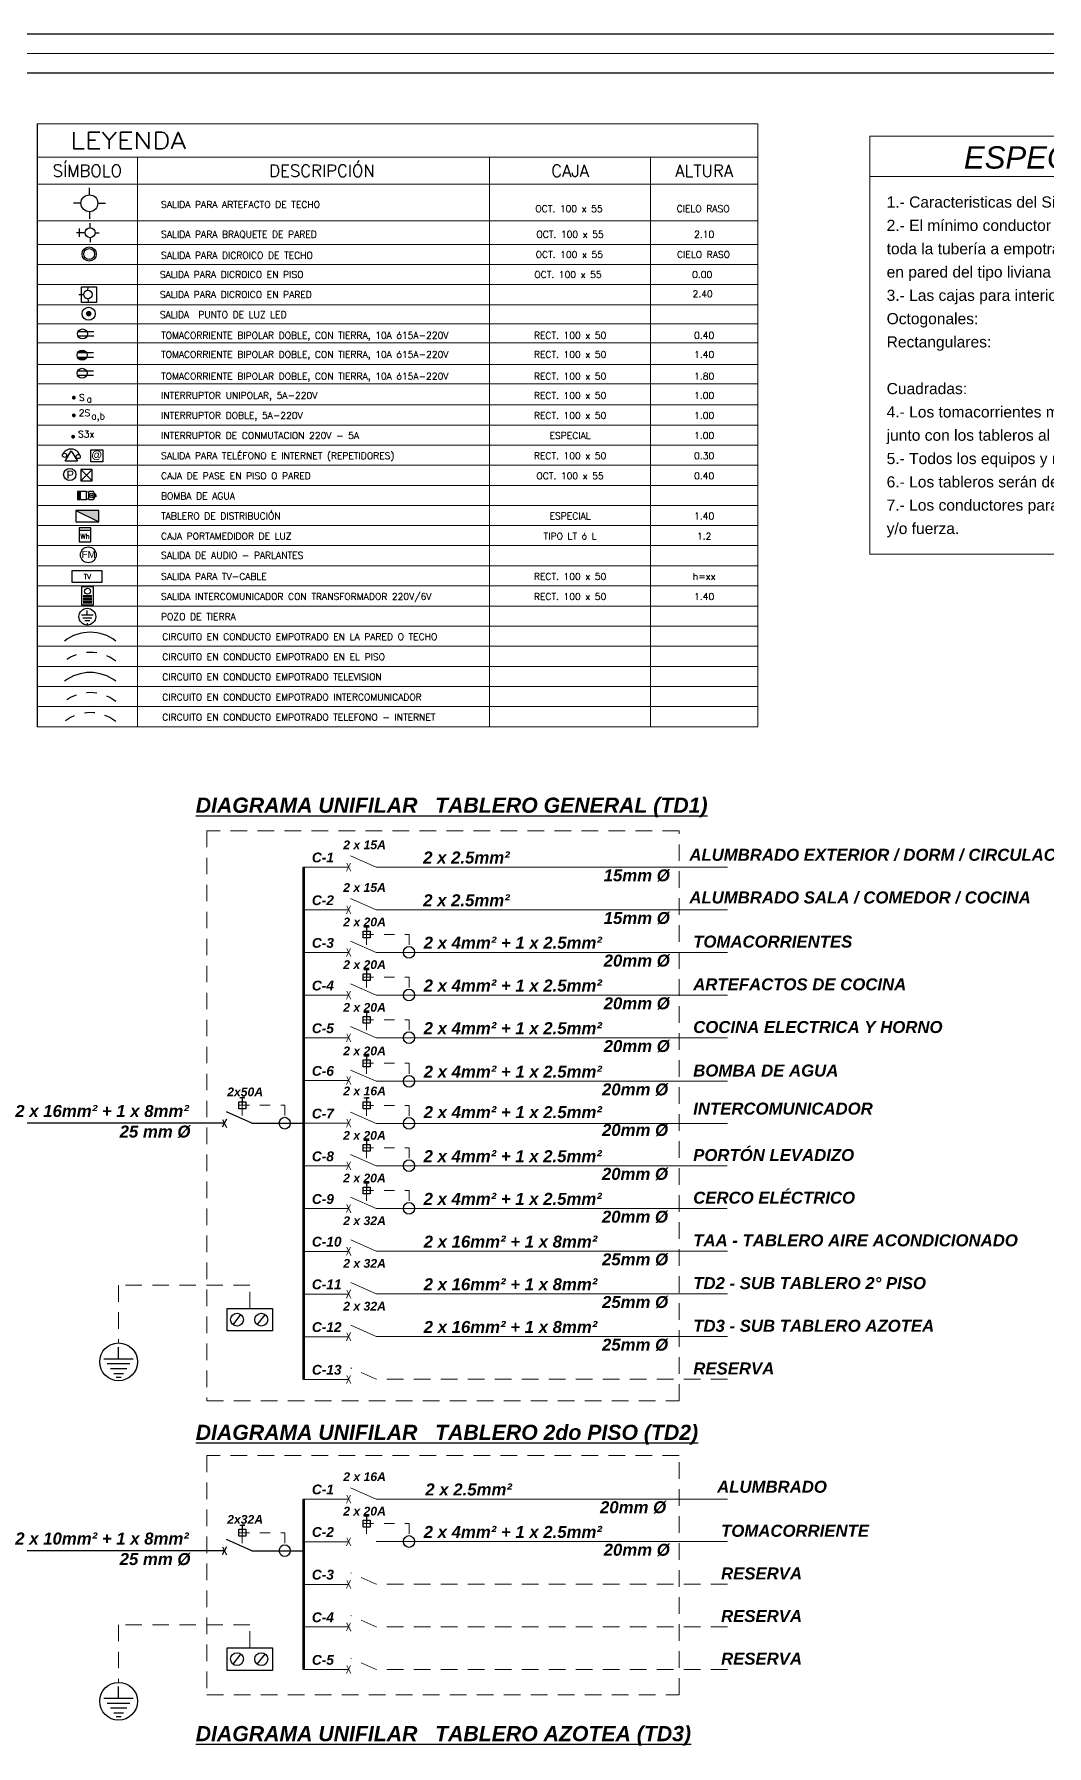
# Model space of a CAD drawing. Header units: millimetres. Extents: x 821 to 906, y 83 to 185.
# Drawn here: x 841.37 to 851.08, y 92.61 to 109.02 of the extents above; entities that cross this region are included whole.
import ezdxf
from ezdxf.enums import TextEntityAlignment as Align

# ---------------------------------------------------------------- set-up
doc = ezdxf.new("R2010")
doc.units = ezdxf.units.MM
for name, pattern in [('ACAD_ISO02W100', [15, 12, -3]), ('ACAD_ISO03W100', [30, 12, -18]), ('ACAD_ISO05W100', [33, 24, -3, 0, -3, 0, -3]), ('ACAD_ISO10W100', [18, 12, -3, 0, -3]), ('CONTINUA', [0]), ('DASHED2', [9.525, 6.35, -3.175]), ('HIDDEN', [0.375, 0.25, -0.125])]:
    doc.linetypes.add(name, pattern=pattern)
for name, color, linetype, lineweight in [('C.EMPOTRADO EN PARED Y TECHO', 210, 'Continuous', 40), ('circuito tomac', 126, 'ACAD_ISO02W100', 30), ('COTAS MC', 7, 'Continuous', 5), ('Electricas', 7, 'Continuous', 0), ('IE-circuito alumbrado', 30, 'Continuous', 40), ('P6', 255, 'Continuous', 20), ('Punto 002 .ronald flores', 252, 'Continuous', 20), ('REDTVCABLE', 140, 'TV_LINE', 40), ('TELEFONO', 30, 'ACAD_ISO05W100', 25)]:
    doc.layers.add(name, color=color, linetype=linetype, lineweight=lineweight)
doc.layers.add('Texto', color=5, linetype='Continuous')
doc.styles.add('david', font='arialbi.ttf', dxfattribs={"height": 0.05})
doc.styles.add('Ejes', font='arial.ttf', dxfattribs={"height": 0.2})
doc.styles.add('Jocope', font='arialbd.ttf', dxfattribs={"height": 0.12})
doc.styles.add('ROMANS', font='romans.shx', dxfattribs={"height": 0.09})
doc.styles.add('style4', font='verdanab.ttf', dxfattribs={"height": 0.1})
doc.linetypes.add('TV_LINE', pattern='A,12.7,-5.08,["TV",Standard,S=2.54,R=0,X=-2.54,Y=-1.27],-6.35', length=24.13)

# ---------------------------------------------------------------- blocks, each defined once
blk = doc.blocks.new('ESPECIFIC')
at = {"layer": 'Punto 002 .ronald flores'}
for p, q in [((1893.082, 766.368), (1900.15, 766.368)), ((1893.082, 766.368), (1893.082, 762.128)), ((1900.972, 766.368), (1900.972, 762.128)), ((1893.082, 762.128), (1900.972, 762.128))]:
    blk.add_line(p, q, dxfattribs=at)
blk.add_lwpolyline([(1893.082, 766.821), (1900.972, 766.821), (1900.972, 766.368), (1893.082, 766.368)], close=True, dxfattribs=at)
at = {"lineweight": 18, "ltscale": 0.05, "style": 'Jocope'}
blk.add_text('2', height=0.125, dxfattribs=at).set_placement((1898.249, 763.488))
at = {"insert": (1896.778, 766.579), "char_height": 0.25, "attachment_point": 5, "style": 'Jocope'}
blk.add_mtext('{\\fArial|b0|i1|c0|p34;ESPECIFICACIONES TECNICAS }', dxfattribs=at)
at = {"char_height": 0.125, "attachment_point": 1, "style": 'Jocope'}
for s, insert, width in [('{\\fArial|b0|i0|c0|p34;1.- Caracteristicas del Sistema Monofásico 2 hilos 220 voltios  60 Hz.cos. %%C= 0.9}', (1893.272, 766.143), 7.12601), ('{\\fArial|b0|i0|c0|p34;2.- El mínimo conductor THW y tubería PVC SAP a usar será de 2.5 mm  - 15 mm %%C}', (1893.272, 765.881), 7.12601), ('{\\fArial|b0|i0|c0|p34;toda la tubería a empotrara en techo y/o piso será del tipo pesado (SAP) y la empotrada}', (1893.272, 765.619), 7.12601), ('{\\fArial|b0|i0|c0|p34;en pared del tipo liviana SEL}', (1893.272, 765.358), 7.12601), ('{\\fArial|b0|i0|c0|p34;3.- Las cajas para interiores serán metálicas de características siguientes}', (1893.272, 765.096), 7.12601), ('{\\fArial|b0|i0|c0|p34;Octogonales:}', (1893.272, 764.834), 7.12601), ('{\\fArial|b0|i0|c0|p34;Para salida de iluminación}', (1895.873, 764.834), 7.12601), ('{\\fArial|b0|i0|c0|p34;Rectangulares:}', (1893.272, 764.573), 7.12601), ('{\\fArial|b0|i0|c0|p34;Para salida de interruptores, tomacorrientes, telef. interno}', (1895.873, 764.573), 7.12594), ('{\\fArial|b0|i0|c0|p34;tv. y pulsador.}', (1895.873, 764.311), 7.12601), ('{\\fArial|b0|i0|c0|p34;Cuadradas:}', (1893.272, 764.049), 7.12601), ('{\\fArial|b0|i0|c0|p34;Para pase y/o empalme }', (1895.873, 764.049), 7.12601), ('{\\fArial|b0|i0|c0|p34;4.- Los tomacorrientes monofásicos de baño serán del tipo con puesta a tierra y se conectarán}', (1893.272, 763.787), 7.81178), ('{\\fArial|b0|i0|c0|p34;junto con los tableros al pozo de tierra con conductor TW - 4 mm}', (1893.272, 763.526), 7.12601), ('{\\fArial|b0|i0|c0|p34;5.- Todos los equipos y materiales que se instalen a la intemperie serán del tipo a prueba de agua}', (1893.272, 763.264), 7.66017), ('{\\fArial|b0|i0|c0|p34;6.- Los tableros serán de tipo metálico para empotrar}', (1893.272, 763.002), 7.42726), ('{\\fArial|b0|i0|c0|p34;7.- Los conductores para comunicaciones no deberán instalarse a menos de 5 cm de alumbrado}', (1893.272, 762.741), 7.59546), ('{\\fArial|b0|i0|c0|p34;y/o fuerza.}', (1893.272, 762.479), 7.42726)]:
    blk.add_mtext(s, dxfattribs=dict(at, insert=insert, width=width))
blk = doc.blocks.new('caja de paso')
at = {"lineweight": -3}
blk.add_circle((0, 0), 0.0763, dxfattribs=at)
at = {"style": 'Ejes'}
blk.add_text('P', height=0.1, dxfattribs=at).set_placement((-0.04, -0.052))
blk = doc.blocks.new('tgtrgtr')
at = {"layer": 'COTAS MC', "lineweight": 25, "true_color": 0xf26722}
h = blk.add_hatch(color=30, dxfattribs=at)
edge = h.paths.add_edge_path()
edge.add_arc((918.769, 89.28), 0.0266, 0, 360)
at = {"layer": 'Electricas', "lineweight": 25}
h = blk.add_hatch(color=7, dxfattribs=at)
h.paths.add_polyline_path([(918.747, 88.906, 0.579342), (918.664, 88.906)])
h.paths.add_polyline_path([(918.662, 88.863, 0.651199), (918.749, 88.863)])
for points in [[(918.645, 88.475, 1.000001), (918.607, 88.475, 1.000001)], [(918.645, 88.304, 1.000001), (918.607, 88.304, 1.000001)], [(918.638, 88.1, 1.000001), (918.6, 88.1, 1.000001)], [(918.864, 87.394), (918.645, 87.394), (918.864, 87.285)]]:
    blk.add_hatch(color=7, dxfattribs=at).paths.add_polyline_path(points)
at = {"color": 7, "lineweight": 25}
for p, q in [((918.66, 87.575), (918.66, 87.498)), ((918.684, 87.575), (918.66, 87.575)), ((918.684, 87.568), (918.66, 87.568)), ((918.66, 87.562), (918.684, 87.562)), ((918.66, 87.555), (918.684, 87.555)), ((918.66, 87.549), (918.684, 87.549)), ((918.66, 87.543), (918.684, 87.543)), ((918.66, 87.536), (918.684, 87.536)), ((918.66, 87.53), (918.684, 87.53)), ((918.66, 87.523), (918.684, 87.523)), ((918.66, 87.517), (918.684, 87.517)), ((918.66, 87.511), (918.684, 87.51)), ((918.66, 87.504), (918.684, 87.504)), ((918.66, 87.498), (918.684, 87.498)), ((918.684, 87.498), (918.684, 87.575)), ((918.689, 87.571), (918.684, 87.571)), ((918.689, 87.501), (918.684, 87.501)), ((918.689, 87.498), (918.689, 87.575)), ((918.748, 87.575), (918.689, 87.575)), ((918.689, 87.498), (918.748, 87.498)), ((918.748, 87.498), (918.748, 87.575)), ((918.77, 87.57), (918.748, 87.571)), ((918.77, 87.501), (918.748, 87.501)), ((918.814, 87.575), (918.77, 87.575)), ((918.77, 87.498), (918.77, 87.575)), ((918.77, 87.498), (918.814, 87.498)), ((918.836, 87.549), (918.827, 87.547)), ((918.836, 87.523), (918.827, 87.525)), ((918.836, 87.536), (918.836, 87.549)), ((918.836, 87.536), (918.836, 87.523))]:
    blk.add_line(p, q, dxfattribs=at)
at = {"color": 2, "lineweight": 25}
for p, q in [((918.8, 86.575), (918.714, 86.575)), ((918.8, 86.561), (918.714, 86.561)), ((918.8, 86.547), (918.714, 86.547)), ((918.8, 86.532), (918.714, 86.532)), ((918.8, 86.518), (918.714, 86.518)), ((918.8, 86.503), (918.714, 86.503))]:
    blk.add_line(p, q, dxfattribs=at)
at = {"lineweight": 25}
for points in [[(918.775, 90.419), (918.775, 90.487)], [(918.694, 90.338), (918.622, 90.338)], [(918.775, 90.257), (918.775, 90.189)], [(918.775, 90.257), (918.775, 90.189)], [(918.856, 90.338), (918.928, 90.338)]]:
    blk.add_lwpolyline(points, dxfattribs=at)
at = {"color": 1, "lineweight": 25}
blk.add_lwpolyline([(918.601, 87.965), (918.66, 87.867), (918.544, 87.867), (918.601, 87.965)], dxfattribs=at)
at = {"color": 2, "lineweight": 25}
blk.add_lwpolyline([(918.815, 86.489), (918.815, 86.662), (918.7, 86.662), (918.7, 86.489)], close=True, dxfattribs=at)
at = {"lineweight": 25}
for centre, radius in [((918.775, 90.338), 0.0808), ((918.773, 89.851), 0.0685), ((918.773, 89.851), 0.0522)]:
    blk.add_circle(centre, radius, dxfattribs=at)
at = {"color": 1, "lineweight": 25}
for centre in [(918.537, 87.922), (918.537, 87.922), (918.668, 87.91)]:
    blk.add_circle(centre, 0.0202, dxfattribs=at)
at = {"color": 7, "lineweight": 25}
for radius in [0.0216, 0.00576]:
    blk.add_circle((918.797, 87.537), radius, dxfattribs=at)
at = {"color": 2, "lineweight": 25}
blk.add_circle((918.757, 86.619), 0.0288, dxfattribs=at)
at = {"color": 1, "lineweight": 25}
blk.add_arc((918.6, 87.893), 0.0892, 14.514, 156.5935, dxfattribs=at)
at = {"color": 7, "lineweight": 25}
blk.add_arc((918.768, 87.536), 0.0605, 320.3809, 39.5196, dxfattribs=at)
at = {"layer": 'C.EMPOTRADO EN PARED Y TECHO', "lineweight": 25}
for p, q in [((918.68, 90.017), (918.68, 90.096)), ((918.782, 90.104), (918.782, 90.147)), ((918.782, 90.008), (918.782, 89.965)), ((918.83, 90.056), (918.87, 90.056))]:
    blk.add_line(p, q, dxfattribs=at)
for points in [[(918.734, 90.056), (918.653, 90.056)], [(918.734, 90.056), (918.693, 90.056)]]:
    blk.add_lwpolyline(points, dxfattribs=at)
blk.add_circle((918.782, 90.056), 0.048, dxfattribs=at)
at = {"layer": 'C.EMPOTRADO EN PARED Y TECHO', "color": 177, "linetype": 'ACAD_ISO10W100', "lineweight": 30, "ltscale": 0.005, "true_color": 0x293189}
blk.add_arc((918.782, 85.247), 0.4, 52.083, 127.917, dxfattribs=at)
at = {"layer": 'C.EMPOTRADO EN PARED Y TECHO', "color": 5, "linetype": 'ACAD_ISO05W100', "lineweight": 30, "ltscale": 0.005}
blk.add_arc((918.782, 85.055), 0.4, 52.083, 127.917, dxfattribs=at)
at = {"layer": 'circuito tomac', "linetype": 'HIDDEN', "lineweight": 30, "ltscale": 0.25}
blk.add_arc((918.782, 85.633), 0.4, 52.083, 127.917, dxfattribs=at)
at = {"layer": 'COTAS MC', "color": 6, "lineweight": 25}
for p, q in [((918.675, 89.463), (918.721, 89.463)), ((918.761, 89.504), (918.762, 89.529)), ((918.761, 89.423), (918.762, 89.397))]:
    blk.add_line(p, q, dxfattribs=at)
blk.add_lwpolyline([(918.698, 89.538), (918.844, 89.538), (918.844, 89.388), (918.698, 89.388)], close=True, dxfattribs=at)
blk.add_circle((918.761, 89.463), 0.0406, dxfattribs=at)
at = {"layer": 'COTAS MC', "color": 30, "lineweight": 25, "true_color": 0xf26722}
blk.add_circle((918.768, 89.279), 0.0626, dxfattribs=at)
at = {"layer": 'Electricas', "color": 7, "lineweight": 25}
for p, q in [((918.273, 91.1), (918.273, 85.32)), ((918.667, 89.109), (918.819, 89.109)), ((918.662, 89.066), (918.819, 89.066)), ((918.662, 88.863), (918.816, 88.863)), ((918.664, 88.906), (918.816, 88.906)), ((918.662, 88.689), (918.816, 88.689)), ((918.664, 88.732), (918.816, 88.732)), ((918.693, 87.786), (918.801, 87.678)), ((918.693, 87.678), (918.801, 87.786)), ((918.864, 87.394), (918.645, 87.394)), ((918.645, 87.394), (918.864, 87.285)), ((918.645, 87.394), (918.645, 87.285)), ((918.645, 87.285), (918.864, 87.285)), ((918.864, 87.285), (918.864, 87.394)), ((918.788, 87.228), (918.678, 87.228)), ((918.678, 87.228), (918.678, 87.091)), ((918.788, 87.2), (918.678, 87.2)), ((918.788, 87.091), (918.788, 87.228)), ((918.678, 87.091), (918.788, 87.091)), ((918.81, 86.388), (918.699, 86.388)), ((918.712, 86.363), (918.797, 86.363)), ((918.731, 86.337), (918.778, 86.337)), ((918.75, 86.311), (918.76, 86.311)), ((918.755, 86.388), (918.755, 86.433))]:
    blk.add_line(p, q, dxfattribs=at)
at = {"layer": 'Electricas', "color": 7}
for p, q in [((918.273, 91.1), (925.181, 91.1)), ((925.181, 91.1), (925.181, 85.32)), ((918.273, 90.779), (925.181, 90.779)), ((919.237, 90.779), (919.237, 85.32)), ((922.611, 90.779), (922.611, 85.32)), ((924.153, 90.779), (924.153, 85.32)), ((918.273, 90.522), (925.181, 90.522)), ((918.273, 90.169), (925.181, 90.169)), ((918.273, 89.943), (925.181, 89.943)), ((918.273, 89.75), (925.181, 89.75)), ((918.273, 89.558), (925.181, 89.558)), ((918.273, 89.558), (925.181, 89.558)), ((918.273, 89.365), (925.181, 89.365)), ((918.273, 89.182), (925.181, 89.182)), ((918.273, 89), (925.181, 89)), ((918.273, 88.791), (925.181, 88.791)), ((918.273, 88.608), (925.181, 88.608)), ((918.273, 88.405), (925.181, 88.405)), ((918.273, 88.212), (925.181, 88.212)), ((918.273, 88.02), (925.181, 88.02)), ((918.273, 87.827), (925.181, 87.827)), ((918.273, 87.634), (925.181, 87.634)), ((918.273, 87.441), (925.181, 87.441)), ((918.273, 87.248), (925.181, 87.248)), ((918.273, 87.056), (925.181, 87.056)), ((918.273, 86.863), (925.181, 86.863)), ((918.273, 86.67), (925.181, 86.67)), ((918.273, 86.477), (925.181, 86.477)), ((918.273, 86.284), (925.181, 86.284)), ((918.273, 86.092), (925.181, 86.092)), ((918.273, 86.092), (925.181, 86.092)), ((918.273, 85.899), (925.181, 85.899)), ((918.273, 85.706), (925.181, 85.706)), ((918.273, 85.513), (925.181, 85.513)), ((918.273, 85.32), (925.181, 85.32))]:
    blk.add_line(p, q, dxfattribs=at)
at = {"layer": 'Electricas', "color": 7, "lineweight": 25}
for points in [[(918.801, 87.786), (918.693, 87.786), (918.693, 87.678), (918.801, 87.678)], [(918.896, 86.706), (918.896, 86.816), (918.607, 86.816), (918.607, 86.706)]]:
    blk.add_lwpolyline(points, close=True, dxfattribs=at)
for centre, radius in [((918.709, 89.085), 0.0481), ((918.705, 88.882), 0.0481), ((918.705, 88.708), 0.0481), ((918.755, 86.375), 0.0803)]:
    blk.add_circle(centre, radius, dxfattribs=at)
at = {"layer": 'Electricas', "lineweight": 25, "ltscale": 0.5}
blk.add_circle((918.765, 86.968), 0.0756, dxfattribs=at)
at = {"layer": 'IE-circuito alumbrado', "lineweight": 30}
blk.add_arc((918.782, 85.826), 0.4, 52.083, 127.917, dxfattribs=at)
at = {"layer": 'REDTVCABLE', "lineweight": 30, "ltscale": 0.0065}
blk.add_arc((918.782, 85.44), 0.4, 52.083, 127.917, dxfattribs=at)
at = {"layer": 'TELEFONO', "linetype": 'CONTINUA', "lineweight": 25, "ltscale": 0.015}
blk.add_lwpolyline([(918.903, 87.975), (918.903, 87.859), (918.788, 87.859), (918.788, 87.975)], close=True, dxfattribs=at)
at = {"layer": 'C.EMPOTRADO EN PARED Y TECHO', "lineweight": 25, "xscale": 0.7680202082535705, "yscale": 0.7680202082535705, "zscale": 0.7680202082535705}
blk.add_blockref('caja de paso', (918.587, 87.738), dxfattribs=at)
at = {"layer": 'Electricas', "color": 7, "style": 'ROMANS', "width": 1.2}
blk.add_text('LEYENDA', height=0.1607, dxfattribs=at).set_placement((918.594, 90.939), align=Align.MIDDLE_LEFT)
at = {"layer": 'Electricas', "color": 7, "lineweight": 25, "style": 'ROMANS'}
for s, height, p in [('SÍMBOLO', 0.1157, (918.755, 90.65)), ('Wh', 0.0482, (918.733, 87.146)), ('TV', 0.0482, (918.755, 86.758))]:
    blk.add_text(s, height=height, dxfattribs=at).set_placement(p, align=Align.MIDDLE_CENTER)
at = {"layer": 'Electricas', "color": 7, "style": 'ROMANS'}
for s, height, p in [('DESCRIPCIÓN', 0.11568, (921.004, 90.65)), ('CAJA', 0.1157, (923.382, 90.65)), ('ALTURA', 0.1157, (924.667, 90.65)), ('OCT. 100 x 55', 0.06427, (923.372, 90.286)), ('CIELO RASO', 0.0643, (924.657, 90.286)), ('OCT. 100 x 55', 0.06427, (923.382, 90.04)), ('2.10', 0.0643, (924.667, 90.04)), ('OCT. 100 x 55', 0.06427, (923.375, 89.847)), ('CIELO RASO', 0.0643, (924.661, 89.847)), ('OCT. 100 x 55', 0.06427, (923.362, 89.654)), ('0.00', 0.0643, (924.648, 89.654)), ('2.40', 0.0643, (924.652, 89.469)), ('RECT. 100 x 50', 0.06427, (923.382, 89.072)), ('0.40', 0.0643, (924.667, 89.072)), ('RECT. 100 x 50', 0.06427, (923.382, 88.889)), ('1.40', 0.0643, (924.667, 88.889)), ('RECT. 100 x 50', 0.06427, (923.382, 88.68)), ('1.80', 0.0643, (924.667, 88.68)), ('RECT. 100 x 50', 0.06427, (923.382, 88.496)), ('1.00', 0.0643, (924.667, 88.496)), ('RECT. 100 x 50', 0.06427, (923.382, 88.304)), ('1.00', 0.0643, (924.667, 88.304)), ('ESPECIAL', 0.0643, (923.382, 88.111)), ('1.00', 0.0643, (924.667, 88.111)), ('RECT. 100 x 50', 0.06427, (923.382, 87.918)), ('0.30', 0.0643, (924.667, 87.918)), ('OCT. 100 x 55', 0.06427, (923.382, 87.725)), ('0.40', 0.0643, (924.667, 87.725)), ('ESPECIAL', 0.0643, (923.382, 87.34)), ('1.40', 0.0643, (924.667, 87.34)), ('TIPO LT ó L', 0.06427, (923.382, 87.147)), ('1.2', 0.0643, (924.667, 87.147)), ('RECT. 100 x 50', 0.06427, (923.382, 86.761)), ('h=xx', 0.0643, (924.667, 86.761)), ('RECT. 100 x 50', 0.06427, (923.382, 86.568)), ('1.40', 0.0643, (924.667, 86.568))]:
    blk.add_text(s, height=height, dxfattribs=at).set_placement(p, align=Align.MIDDLE_CENTER)
for s, p in [('SALIDA PARA ARTEFACTO DE TECHO', (919.462, 90.326)), ('SALIDA PARA BRAQUETE DE PARED', (919.462, 90.04)), ('SALIDA PARA DICROICO DE TECHO', (919.462, 89.839)), ('SALIDA PARA DICROICO EN PISO', (919.45, 89.655)), ('SALIDA PARA DICROICO EN PARED', (919.45, 89.463)), ('SALIDA  PUNTO DE LUZ LED', (919.45, 89.27)), ('TOMACORRIENTE BIPOLAR DOBLE, CON TIERRA, 10A ó15A-220V', (919.462, 89.072)), ('TOMACORRIENTE BIPOLAR DOBLE, CON TIERRA, 10A ó15A-220V', (919.462, 88.889)), ('TOMACORRIENTE BIPOLAR DOBLE, CON TIERRA, 10A ó15A-220V', (919.462, 88.68)), ('INTERRUPTOR UNIPOLAR, 5A-220V', (919.462, 88.496)), ('INTERRUPTOR DOBLE, 5A-220V', (919.462, 88.304)), ('INTERRUPTOR DE CONMUTACION 220V - 5A', (919.462, 88.111)), ('SALIDA PARA TELÉFONO E INTERNET (REPETIDORES)', (919.462, 87.918)), ('CAJA DE PASE EN PISO O PARED', (919.462, 87.725)), ('BOMBA DE AGUA ', (919.462, 87.532)), ('TABLERO DE DISTRIBUCIÓN', (919.462, 87.34)), ('CAJA PORTAMEDIDOR DE LUZ', (919.462, 87.147)), ('SALIDA DE AUDIO - PARLANTES', (919.462, 86.963)), ('SALIDA PARA TV-CABLE', (919.462, 86.761)), ('SALIDA INTERCOMUNICADOR CON TRANSFORMADOR 220V/6V', (919.462, 86.568)), ('POZO DE TIERRA', (919.462, 86.375)), ('CIRCUITO EN CONDUCTO EMPOTRADO EN LA PARED O TECHO  ', (919.473, 86.183)), ('CIRCUITO EN CONDUCTO EMPOTRADO EN EL PISO ', (919.473, 85.99)), ('CIRCUITO EN CONDUCTO EMPOTRADO TELEVISION ', (919.473, 85.797)), ('CIRCUITO EN CONDUCTO EMPOTRADO INTERCOMUNICADOR', (919.473, 85.604)), ('CIRCUITO EN CONDUCTO EMPOTRADO TELEFONO - INTERNET', (919.473, 85.411))]:
    blk.add_text(s, height=0.06427, dxfattribs=at).set_placement(p, align=Align.MIDDLE_LEFT)
at = {"layer": 'Electricas', "color": 7, "lineweight": 25, "style": 'ROMANS'}
for s, p in [('S', (918.675, 88.443)), ('a', (918.748, 88.429)), ('2S', (918.673, 88.297)), ('a,b', (918.793, 88.266)), ('S3x', (918.666, 88.093))]:
    blk.add_text(s, height=0.0643, dxfattribs=at).set_placement(p)
at = {"layer": 'Electricas', "lineweight": 25, "ltscale": 0.5, "insert": (918.7, 87.006), "char_height": 0.06748, "attachment_point": 1, "style": 'style4'}
blk.add_mtext_dynamic_manual_height_columns('{\\fArial|b0|i0|c0|p34;FM}', width=0.18989, gutter_width=0.225, heights=[0], dxfattribs=at)
at = {"layer": 'TELEFONO', "linetype": 'CONTINUA', "lineweight": 25, "ltscale": 0.015, "style": 'david'}
blk.add_text('@', height=0.0739, dxfattribs=at).set_placement((918.793, 87.891))
blk = doc.blocks.new('d dvdfvdf')
at = {"linetype": 'ACAD_ISO03W100', "lineweight": 20, "ltscale": 0.001}
for p, q in [((1936.684, 1846.557), (1937.179, 1846.557)), ((1936.72, 1846.557), (1936.72, 1846.422)), ((1937.179, 1846.557), (1937.179, 1846.413))]:
    blk.add_line(p, q, dxfattribs=at)
at = {"ltscale": 0.01}
blk.add_lwpolyline([(1936.692, 1846.639), (1936.747, 1846.639), (1936.72, 1846.639), (1936.72, 1846.557)], dxfattribs=at)
blk.add_lwpolyline([(1936.684, 1846.594), (1936.759, 1846.594), (1936.759, 1846.519), (1936.684, 1846.519)], close=True, dxfattribs=at)
at = {"linetype": 'ByBlock', "ltscale": 0.01}
blk.add_ellipse((1937.178, 1846.363), major_axis=(0, 0.0636), ratio=0.930716, dxfattribs=at)
blk = doc.blocks.new('HTRHTRHTR')
for p, q in [((4244.53, 437.54), (3391.88, 437.54)), ((4235.83, 428.85), (3400.57, 428.85))]:
    blk.add_line(p, q)
at = {"layer": 'P6', "color": 7}
blk.add_line((3396.22, 433.19), (4240.18, 433.19), dxfattribs=at)

msp = doc.modelspace()

# ---------------------------------------------------------------- linework, layer by layer
at = {"lineweight": 20}
for p, q in [((844.652, 101.031), (844.407, 101.14)), ((844.388, 101.031), (843.956, 101.031)), ((848.017, 101.031), (844.652, 101.031)), ((844.388, 100.622), (843.956, 100.622)), ((844.652, 100.622), (844.407, 100.731)), ((848.017, 100.622), (844.652, 100.622)), ((844.652, 100.214), (844.407, 100.322)), ((844.388, 100.213), (843.956, 100.213)), ((848.017, 100.214), (844.652, 100.214)), ((844.388, 99.804), (843.956, 99.804)), ((844.652, 99.804), (844.407, 99.913)), ((848.017, 99.804), (844.652, 99.804)), ((844.652, 99.395), (844.407, 99.504)), ((844.388, 99.395), (843.956, 99.395)), ((844.388, 99.395), (843.956, 99.395)), ((848.017, 99.395), (844.652, 99.395)), ((844.388, 98.985), (843.956, 98.985)), ((844.388, 98.985), (843.956, 98.985)), ((844.652, 98.978), (844.407, 99.086)), ((848.017, 98.978), (844.652, 98.978)), ((844.652, 98.575), (844.407, 98.683)), ((844.388, 98.576), (843.956, 98.576)), ((844.388, 98.576), (843.956, 98.576)), ((848.017, 98.575), (844.652, 98.575)), ((844.652, 98.168), (844.407, 98.277)), ((844.388, 98.167), (843.956, 98.167)), ((848.016, 98.168), (844.652, 98.168)), ((844.652, 97.759), (844.407, 97.867)), ((844.388, 97.758), (843.956, 97.758)), ((844.388, 97.758), (843.956, 97.758)), ((848.016, 97.759), (844.652, 97.759)), ((844.653, 97.35), (844.408, 97.458)), ((844.388, 97.348), (843.956, 97.348)), ((844.388, 97.348), (843.956, 97.348)), ((848.017, 97.35), (844.652, 97.35)), ((844.653, 96.94), (844.408, 97.049)), ((844.388, 96.939), (843.956, 96.939)), ((844.388, 96.939), (843.956, 96.939)), ((848.017, 96.94), (844.652, 96.94)), ((844.653, 96.531), (844.408, 96.64)), ((844.388, 96.53), (843.956, 96.53)), ((848.017, 96.531), (844.652, 96.531)), ((844.388, 96.121), (843.956, 96.121)), ((844.388, 96.121), (843.956, 96.121)), ((844.652, 94.974), (844.407, 95.082)), ((844.388, 94.974), (843.956, 94.974)), ((848.017, 94.974), (844.652, 94.974)), ((844.388, 94.565), (843.956, 94.565)), ((848.017, 94.566), (844.652, 94.566)), ((844.388, 94.156), (843.956, 94.156)), ((844.388, 94.156), (843.956, 94.156)), ((844.388, 93.748), (843.956, 93.748)), ((844.388, 93.748), (843.956, 93.748)), ((844.388, 93.339), (843.956, 93.339)), ((844.388, 93.339), (843.956, 93.339))]:
    msp.add_line(p, q, dxfattribs=at)
at = {"lineweight": 80}
for p, q in [((843.956, 101.031), (843.956, 96.121)), ((843.956, 94.974), (843.956, 93.339))]:
    msp.add_line(p, q, dxfattribs=at)
at = {"lineweight": 25}
for p, q in [((843.461, 98.576), (843.216, 98.684)), ((843.197, 98.576), (841.136, 98.576)), ((843.197, 98.576), (842.634, 98.576)), ((843.461, 98.576), (843.956, 98.576)), ((842.043, 96.318), (842.323, 96.318)), ((842.183, 96.318), (842.183, 96.431)), ((842.074, 96.272), (842.292, 96.272)), ((842.105, 96.225), (842.261, 96.225)), ((842.136, 96.178), (842.23, 96.178)), ((842.16, 96.143), (842.206, 96.143)), ((843.461, 94.478), (843.216, 94.586)), ((843.197, 94.478), (841.136, 94.478)), ((843.197, 94.478), (842.634, 94.478)), ((843.461, 94.478), (843.956, 94.478)), ((842.043, 93.064), (842.323, 93.064)), ((842.183, 93.064), (842.183, 93.177)), ((842.074, 93.017), (842.292, 93.017)), ((842.105, 92.971), (842.261, 92.971)), ((842.136, 92.924), (842.23, 92.924)), ((842.16, 92.889), (842.206, 92.889))]:
    msp.add_line(p, q, dxfattribs=at)
at = {"lineweight": -3}
for p, q in [((843.28, 96.644), (843.356, 96.742)), ((843.511, 96.644), (843.588, 96.741)), ((843.28, 93.39), (843.356, 93.487)), ((843.511, 93.39), (843.588, 93.487))]:
    msp.add_line(p, q, dxfattribs=at)
at = {"linetype": 'DASHED2', "lineweight": 20, "ltscale": 0.025}
for p, q in [((844.653, 96.122), (844.408, 96.23)), ((848.018, 96.122), (844.653, 96.122)), ((844.653, 94.157), (844.408, 94.266)), ((848.018, 94.157), (844.653, 94.157)), ((844.653, 93.749), (844.408, 93.857)), ((848.018, 93.749), (844.653, 93.749)), ((844.653, 93.34), (844.408, 93.449)), ((848.018, 93.34), (844.653, 93.34))]:
    msp.add_line(p, q, dxfattribs=at)
for points in [[(843.03, 95.916), (847.556, 95.916), (847.555, 101.38), (843.029, 101.38)], [(843.029, 93.098), (847.555, 93.098), (847.555, 95.391), (843.029, 95.391)]]:
    msp.add_lwpolyline(points, close=True, dxfattribs=at)
at = {"lineweight": 20}
for points in [[(844.407, 101.069), (844.368, 100.992)], [(844.369, 101.069), (844.408, 100.992)], [(844.407, 100.66), (844.368, 100.583)], [(844.369, 100.66), (844.408, 100.582)], [(844.407, 100.251), (844.368, 100.174)], [(844.369, 100.25), (844.408, 100.173)], [(844.407, 99.842), (844.368, 99.764)], [(844.369, 99.841), (844.408, 99.764)], [(844.407, 99.433), (844.368, 99.356)], [(844.369, 99.433), (844.408, 99.355)], [(844.407, 99.024), (844.368, 98.947)], [(844.369, 99.023), (844.408, 98.946)], [(844.407, 98.615), (844.368, 98.537)], [(844.369, 98.614), (844.408, 98.537)], [(844.407, 98.205), (844.368, 98.128)], [(844.369, 98.205), (844.408, 98.128)], [(844.407, 97.796), (844.368, 97.719)], [(844.369, 97.796), (844.408, 97.718)], [(844.407, 97.387), (844.368, 97.31)], [(844.369, 97.387), (844.408, 97.309)], [(844.407, 96.978), (844.368, 96.9)], [(844.369, 96.977), (844.408, 96.9)], [(844.407, 96.569), (844.368, 96.491)], [(844.369, 96.568), (844.408, 96.491)], [(844.407, 96.159), (844.368, 96.082)], [(844.369, 96.159), (844.408, 96.081)], [(844.407, 95.012), (844.368, 94.934)], [(844.369, 95.011), (844.408, 94.934)], [(844.407, 94.603), (844.368, 94.526)], [(844.369, 94.603), (844.408, 94.525)], [(844.407, 94.195), (844.368, 94.118)], [(844.369, 94.194), (844.408, 94.117)], [(844.407, 93.786), (844.368, 93.709)], [(844.369, 93.786), (844.408, 93.708)], [(844.407, 93.378), (844.368, 93.301)], [(844.369, 93.377), (844.408, 93.3)]]:
    msp.add_lwpolyline(points, dxfattribs=at)
at = {"lineweight": 25}
for points in [[(843.216, 98.614), (843.176, 98.537)], [(843.178, 98.613), (843.217, 98.536)], [(843.216, 94.516), (843.176, 94.439)], [(843.178, 94.515), (843.217, 94.438)]]:
    msp.add_lwpolyline(points, dxfattribs=at)
at = {"linetype": 'DASHED2', "lineweight": 20, "ltscale": 0.025}
for points in [[(843.442, 96.801), (843.442, 97.023), (842.183, 97.023), (842.183, 96.47)], [(843.442, 93.547), (843.442, 93.769), (842.183, 93.769), (842.183, 93.216)]]:
    msp.add_lwpolyline(points, dxfattribs=at)
at = {"lineweight": -3}
for points in [[(843.225, 96.801), (843.658, 96.801), (843.658, 96.585), (843.225, 96.585)], [(843.225, 93.547), (843.658, 93.547), (843.658, 93.33), (843.225, 93.33)]]:
    msp.add_lwpolyline(points, close=True, dxfattribs=at)
for centre in [(843.318, 96.693), (843.55, 96.693), (843.318, 93.439), (843.55, 93.439)]:
    msp.add_circle(centre, 0.0619, dxfattribs=at)
at = {"lineweight": 25}
for centre in [(842.183, 96.289), (842.183, 93.035)]:
    msp.add_circle(centre, 0.181, dxfattribs=at)

# ---------------------------------------------------------------- block references
at = {"color": 251, "lineweight": 60, "xscale": 0.04279462122516643, "yscale": 0.04279462122516643, "zscale": 0.04279462122516643}
msp.add_blockref('HTRHTRHTR', (676.252, 90.291), dxfattribs=at)
msp.add_blockref('tgtrgtr', (-76.872, 17.057))
for name, p, xscale, yscale, zscale in [('ESPECIFIC', (-767.452, -546.883), 0.8540747040370386, 0.8540747040370386, 0.8540747040370386), ('d dvdfvdf', (-875.478, -1539.576), 0.8881187744509953, 0.8881187744509953, 0.8881187744509953), ('d dvdfvdf', (-875.478, -1539.985), 0.8881187744509953, 0.8881187744509953, 0.8881187744509953), ('d dvdfvdf', (-875.478, -1540.394), 0.8881187744509953, 0.8881187744509953, 0.8881187744509953), ('d dvdfvdf', (-875.478, -1540.811), 0.8881187744509953, 0.8881187744509953, 0.8881187744509953), ('d dvdfvdf', (-876.669, -1541.213), 0.8881187744509953, 0.8881187744509953, 0.8881187744509953), ('d dvdfvdf', (-875.478, -1541.215), 0.8881187744509953, 0.8881187744509953, 0.8881187744509953), ('d dvdfvdf', (-875.478, -1541.621), 0.8881187744509953, 0.8881187744509953, 0.8881187744509953), ('d dvdfvdf', (-875.478, -1542.03), 0.8881187744509953, 0.8881187744509953, 0.8881187744509953), ('d dvdfvdf', (-876.669, -1545.311), 0.8881187744509953, 0.8881187744509953, 0.8881187744509953), ('d dvdfvdf', (-875.478, -1545.223), 0.8881187744509953, 0.8881187744509953, 0.8881187744509953)]:
    msp.add_blockref(name, p, dxfattribs=dict(xscale=xscale, yscale=yscale, zscale=zscale))

# ---------------------------------------------------------------- texts
at = {"style": 'david'}
for s, height, p in [('2 x 15A', 0.0835, (844.336, 101.203)), ('C-1', 0.094, (844.035, 101.077)), ('2 x 2.5mm²', 0.1149, (845.102, 101.066)), ('ALUMBRADO EXTERIOR / DORM / CIRCULACION', 0.11488, (847.653, 101.092)), ('15mm Ø', 0.1149, (846.832, 100.895)), ('C-2', 0.094, (844.035, 100.667)), ('2 x 15A', 0.0835, (844.336, 100.794)), ('2 x 2.5mm²', 0.1149, (845.102, 100.656)), ('ALUMBRADO SALA / COMEDOR / COCINA', 0.11488, (847.653, 100.683)), ('15mm Ø', 0.1149, (846.832, 100.486)), ('2 x 20A', 0.0835, (844.336, 100.464)), ('C-3', 0.094, (844.035, 100.258)), ('2 x 4mm² + 1 x 2.5mm² ', 0.11488, (845.107, 100.249)), ('TOMACORRIENTES', 0.11488, (847.69, 100.26)), ('2 x 20A', 0.0835, (844.336, 100.055)), ('20mm Ø', 0.1149, (846.832, 100.078)), ('C-4', 0.094, (844.035, 99.849)), ('2 x 4mm² + 1 x 2.5mm² ', 0.11488, (845.107, 99.839)), ('ARTEFACTOS DE COCINA', 0.11488, (847.69, 99.85)), ('20mm Ø', 0.1149, (846.832, 99.668)), ('2 x 20A', 0.0835, (844.336, 99.645)), ('C-5', 0.094, (844.035, 99.44)), ('2 x 4mm² + 1 x 2.5mm² ', 0.11488, (845.107, 99.43)), ('COCINA ELECTRICA Y HORNO', 0.11488, (847.69, 99.441)), ('2 x 20A', 0.0835, (844.336, 99.228)), ('20mm Ø', 0.1149, (846.832, 99.259)), ('C-6', 0.094, (844.035, 99.031)), ('2 x 4mm² + 1 x 2.5mm² ', 0.11488, (845.107, 99.013)), ('BOMBA DE AGUA', 0.11488, (847.69, 99.024)), ('20mm Ø', 0.1149, (846.816, 98.843)), ('2x50A', 0.0835, (843.224, 98.835)), ('2 x 16A', 0.0835, (844.336, 98.844)), ('INTERCOMUNICADOR', 0.11488, (847.69, 98.659)), ('2 x 16mm² + 1 x 8mm²', 0.11488, (841.193, 98.636)), ('C-7', 0.094, (844.035, 98.622)), ('2 x 4mm² + 1 x 2.5mm² ', 0.11488, (845.107, 98.625)), ('25 mm Ø', 0.1149, (842.193, 98.439)), ('2 x 20A', 0.0835, (844.335, 98.418)), ('20mm Ø', 0.1149, (846.816, 98.454)), ('C-8', 0.094, (844.035, 98.212)), ('2 x 4mm² + 1 x 2.5mm² ', 0.11488, (845.106, 98.203)), ('PORTÓN LEVADIZO', 0.11488, (847.69, 98.214)), ('20mm Ø', 0.1149, (846.815, 98.033)), ('2 x 20A', 0.0835, (844.335, 98.009)), ('CERCO ELÉCTRICO', 0.11488, (847.69, 97.805)), ('C-9', 0.094, (844.035, 97.803)), ('2 x 4mm² + 1 x 2.5mm² ', 0.11488, (845.106, 97.794)), ('2 x 32A', 0.0835, (844.336, 97.6)), ('20mm Ø', 0.1149, (846.815, 97.623)), ('C-10', 0.094, (844.035, 97.394)), ('2 x 16mm² + 1 x 8mm² ', 0.11488, (845.107, 97.384)), ('TAA - TABLERO AIRE ACONDICIONADO', 0.11488, (847.69, 97.396)), ('25mm Ø', 0.1149, (846.816, 97.214)), ('2 x 32A', 0.0835, (844.336, 97.191)), ('C-11', 0.094, (844.035, 96.985)), ('2 x 16mm² + 1 x 8mm² ', 0.11488, (845.107, 96.975)), ('TD2 - SUB TABLERO 2° PISO', 0.11488, (847.69, 96.986)), ('2 x 32A', 0.0835, (844.336, 96.781)), ('25mm Ø', 0.1149, (846.816, 96.805)), ('C-12', 0.094, (844.035, 96.575)), ('2 x 16mm² + 1 x 8mm² ', 0.11488, (845.107, 96.566)), ('TD3 - SUB TABLERO AZOTEA', 0.11488, (847.69, 96.577)), ('25mm Ø', 0.1149, (846.816, 96.396)), ('C-13', 0.094, (844.035, 96.166)), ('RESERVA', 0.1149, (847.691, 96.168)), ('2 x 16A', 0.0835, (844.336, 95.146)), ('C-1', 0.094, (844.035, 95.019)), ('2 x 2.5mm²', 0.1149, (845.123, 95.008)), ('ALUMBRADO', 0.1149, (847.919, 95.034)), ('2 x 20A', 0.0835, (844.336, 94.816)), ('20mm Ø', 0.1149, (846.797, 94.838)), ('2x32A', 0.0835, (843.224, 94.737)), ('C-2', 0.094, (844.035, 94.611)), ('2 x 4mm² + 1 x 2.5mm² ', 0.11488, (845.107, 94.601)), ('TOMACORRIENTE', 0.11488, (847.957, 94.612)), ('2 x 10mm² + 1 x 8mm²', 0.11488, (841.193, 94.538)), ('20mm Ø', 0.1149, (846.832, 94.43)), ('25 mm Ø', 0.1149, (842.193, 94.341)), ('C-3', 0.094, (844.035, 94.202)), ('RESERVA', 0.1149, (847.957, 94.203)), ('C-4', 0.094, (844.035, 93.793)), ('RESERVA', 0.1149, (847.957, 93.795)), ('C-5', 0.094, (844.035, 93.385)), ('RESERVA', 0.1149, (847.957, 93.386))]:
    msp.add_text(s, height=height, dxfattribs=at).set_placement(p)
at = {"layer": 'Texto', "char_height": 0.11276, "width": 5.11254, "attachment_point": 1}
for s, insert in [('{\\fArial|b1|i1|c0|p34;\\H1.2917x;\\L\\C0;DIAGRAMA UNIFILAR   TABLERO GENERAL (TD1)\\l }', (842.922, 101.698)), ('{\\fArial|b1|i1|c0|p34;\\H1.2917x;\\L\\C0;DIAGRAMA UNIFILAR   TABLERO 2do PISO (TD2) }', (842.922, 95.686)), ('{\\fArial|b1|i1|c0|p34;\\H1.2917x;\\L\\C0;DIAGRAMA UNIFILAR   TABLERO AZOTEA (TD3) }', (842.922, 92.798))]:
    msp.add_mtext(s, dxfattribs=dict(at, insert=insert))

doc.saveas('drawing.dxf')
